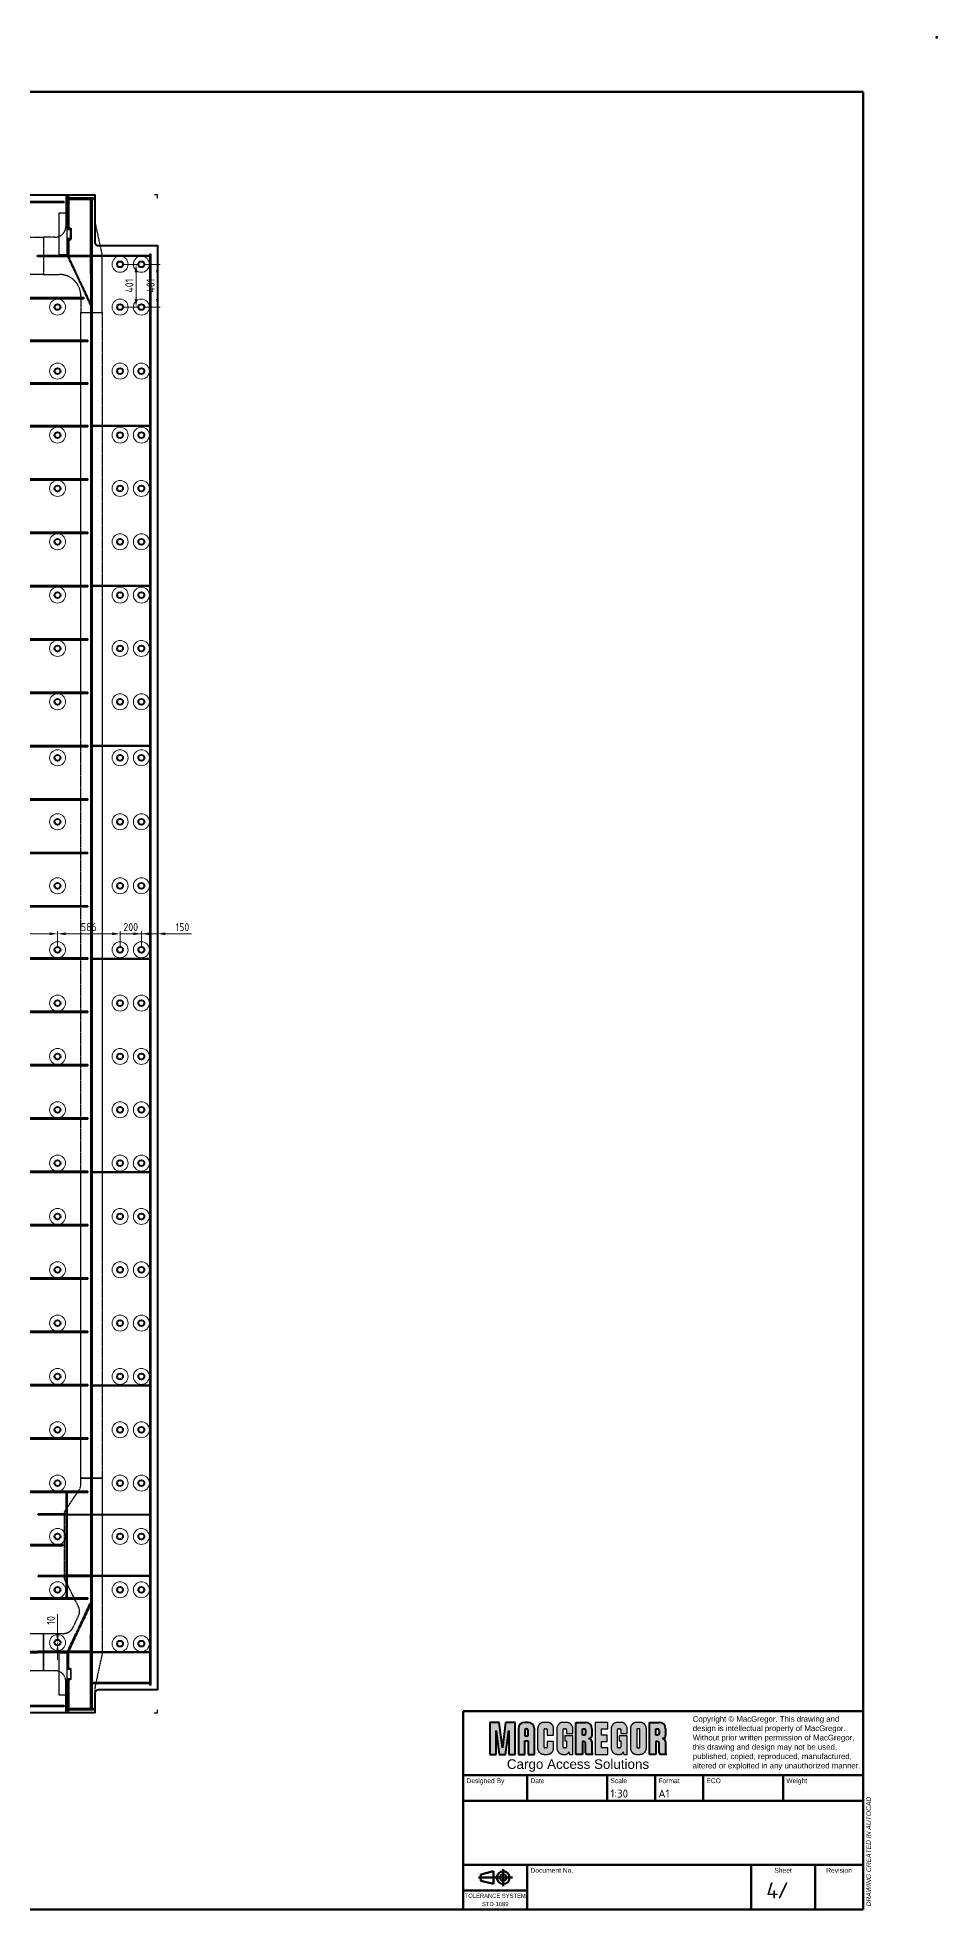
# Model space of a CAD drawing. Header units: millimetres. Extents: x 28536 to 76379, y -1004 to 16786.
# Drawn here: x 45272 to 53706, y -764 to 16786 of the extents above; entities that cross this region are included whole.
import ezdxf
from ezdxf.enums import TextEntityAlignment as Align

# ---------------------------------------------------------------- set-up
doc = ezdxf.new("R2010")
doc.units = ezdxf.units.MM
for name, pattern in [('AM_ISO02W050', [7.5, 6, -1.5]), ('AM_ISO08W050', [18, 12, -1.5, 3, -1.5]), ('AM_ISO09W050', [22.5, 12, -1.5, 3, -1.5, 3, -1.5])]:
    doc.linetypes.add(name, pattern=pattern)
for name, color, linetype, lineweight in [('AM_5', 3, 'Continuous', 25), ('AM_7', 4, 'AM_ISO08W050', 25), ('AM_8', 1, 'Continuous', 25), ('AM_BOR', 7, 'Continuous', 50), ('Mechanical-AM_0', 7, 'Continuous', 40), ('Mechanical-AM_11', 3, 'AM_ISO09W050', 25), ('Mechanical-AM_3', 6, 'AM_ISO02W050', 35), ('Mechanical-AM_7', 4, 'AM_ISO08W050', 25), ('Mechanical-AM_9', 253, 'Continuous', 0)]:
    doc.layers.add(name, color=color, linetype=linetype, lineweight=lineweight)
doc.styles.get("Standard").update_dxf_attribs({"font": 'ISOCP.SHX'})
doc.styles.add('TitleBlock', font='isocpeur.ttf')
doc.styles.add('TitleBlockHeadline', font='arial.ttf')
doc.dimstyles.new('AM_ISO', dxfattribs={"dimtxt": 3, "dimasz": 3, "dimexe": 1, "dimexo": 1, "dimgap": 1, "dimtad": 1, "dimdec": 0, "dimdsep": 46, "dimtxsty": 'Standard', "dimcen": 0, "dimclrd": 256, "dimclre": 256, "dimclrt": 2, "dimadec": 0, "dimazin": 2, "dimtp": 0.1, "dimtm": 0.1, "dimtfac": 0.71, "dimtdec": 0, "dimtmove": 0, "dimatfit": 3, "dimfxl": 1, "dimtzin": 0, "dimlwd": -1, "dimlwe": -1, "dimarcsym": 1})

# ---------------------------------------------------------------- blocks, each defined once
blk = doc.blocks.new('cover in closed box DN90xSCH40')
for points in [[(30, 51), (5, 51), (5, 45), (30, 45)], [(36, -48), (36, 48), (30, 48), (30, -48)], [(30, -45), (5, -45), (5, -51), (30, -51)]]:
    blk.add_lwpolyline(points, close=True)
for points in [[(5, 51), (2, 51), (5, 48)], [(30, 48), (30, 51), (33, 48)], [(5, -51), (5, -48), (2, -51)], [(30, -48), (30, -51), (33, -48)]]:
    blk.add_solid(points)
blk = doc.blocks.new('A1')
at = {"layer": 'AM_BOR', "color": 161}
for p, q in [((16, 576), (816, 576)), ((816, 576), (816, 8)), ((16, 8), (816, 8))]:
    blk.add_line(p, q, dxfattribs=at)
at = {"layer": 'AM_BOR'}
blk.add_point((839, 593), dxfattribs=at)
blk = doc.blocks.new('MacGregor_Center')
at = {"lineweight": 0}
blk.add_hatch(color=1, dxfattribs=at).paths.add_polyline_path([(-27.48, 7), (-31.68, 7), (-33.07, -4.2), (-34.47, 7), (-38.67, 7), (-38.67, -7), (-35.88, -7), (-35.88, 3.5), (-34.47, -7), (-31.68, -7), (-30.27, 3.5), (-30.27, -7), (-27.48, -7)])
h = blk.add_hatch(color=1, dxfattribs=at)
h.paths.add_polyline_path([(-19.08, 4.2, 0.414214), (-21.88, 7), (-23.28, 7, 0.414214), (-26.08, 4.2), (-26.08, -7), (-23.28, -7), (-23.28, -1.05), (-21.88, -1.05), (-21.88, -7), (-19.08, -7)])
h.paths.add_polyline_path([(-21.88, 3.5), (-21.88, 1.05), (-23.28, 1.05), (-23.28, 3.5, -1)], flags=16)
h = blk.add_hatch(color=1, dxfattribs=at)
h.paths.add_polyline_path([(6.12, 4.2, 0.414214), (3.32, 7), (-0.88, 7), (-0.88, -7), (1.93, -7), (1.93, -1.4), (2.62, -1.4, -0.414214), (3.32, -2.1), (3.32, -6.3, 0.199889), (3.67, -7), (6.48, -7, -0.25672), (6.12, -6.3), (6.12, -1.4, 0.359801), (4.66, 0.01, 0.470803), (6.12, 1.4)])
h.paths.add_polyline_path([(3.32, 3.5), (3.32, 2.1, -0.287423), (2.96, 1.4), (1.93, 1.4), (1.93, 4.2), (2.96, 4.2, -0.28174)], flags=16)
h = blk.add_hatch(color=1, dxfattribs=at)
h.paths.add_polyline_path([(38.32, 4.2, 0.414214), (35.52, 7), (31.32, 7), (31.32, -7), (34.12, -7), (34.12, -1.4), (34.82, -1.4, -0.414214), (35.52, -2.1), (35.52, -6.3, 0.199889), (35.87, -7), (38.67, -7, -0.25672), (38.32, -6.3), (38.32, -1.4, 0.359801), (36.86, 0.01, 0.470803), (38.32, 1.4)])
h.paths.add_polyline_path([(35.52, 3.5), (35.52, 2.1, -0.287423), (35.16, 1.4), (34.12, 1.4), (34.12, 4.2), (35.16, 4.2, -0.28174)], flags=16)
at = {"layer": 'AM_8'}
for points in [[(-17.68, -4.2, 0.414214), (-14.88, -7), (-13.47, -7, 0.414214), (-10.67, -4.2), (-10.67, -1.4), (-13.47, -1.4), (-13.47, -3.85, -0.414657), (-13.83, -4.2), (-14.53, -4.2, -0.414214), (-14.88, -3.85), (-14.88, 3.85, -0.415213), (-14.53, 4.2), (-13.83, 4.2, -0.415656), (-13.47, 3.85), (-13.47, 1.4), (-10.67, 1.4), (-10.67, 4.2, 0.414214), (-13.47, 7), (-14.88, 7, 0.414214), (-17.68, 4.2)], [(-6.12, -4.2, -0.414214), (-6.47, -3.85), (-6.47, 3.85, -0.415213), (-6.12, 4.2), (-5.43, 4.2, -0.415656), (-5.08, 3.85), (-5.08, 2.1), (-2.27, 2.1), (-2.27, 4.2, 0.414214), (-5.08, 7), (-6.47, 7, 0.414214), (-9.28, 4.2), (-9.28, -4.2, 0.414214), (-6.47, -7), (-5.43, -7, 0.351109), (-4.02, -5.95), (-3.68, -7), (-2.27, -7), (-2.27, 1.05), (-5.78, 1.05), (-5.78, -1.05), (-5.08, -1.05), (-5.08, -3.85, -0.414657), (-5.43, -4.2)], [(13.12, 7), (7.52, 7), (7.52, -7), (13.12, -7), (13.12, -4.2), (10.32, -4.2), (10.32, -1.4), (12.77, -1.4), (12.77, 1.4), (10.32, 1.4), (10.32, 4.2), (13.12, 4.2)], [(17.67, -4.2, -0.414214), (17.32, -3.85), (17.32, 3.85, -0.415213), (17.67, 4.2), (18.37, 4.2, -0.415656), (18.72, 3.85), (18.72, 2.1), (21.52, 2.1), (21.52, 4.2, 0.414214), (18.72, 7), (17.32, 7, 0.414214), (14.52, 4.2), (14.52, -4.2, 0.414214), (17.32, -7), (18.37, -7, 0.351109), (19.77, -5.95), (20.12, -7), (21.52, -7), (21.52, 1.05), (18.02, 1.05), (18.02, -1.05), (18.72, -1.05), (18.72, -3.85, -0.414657), (18.37, -4.2)]]:
    blk.add_hatch(color=1, dxfattribs=at).paths.add_polyline_path(points)
h = blk.add_hatch(color=1, dxfattribs=at)
h.paths.add_polyline_path([(29.92, 4.2, 0.414214), (27.12, 7), (25.72, 7, 0.414214), (22.92, 4.2), (22.92, -4.2, 0.414214), (25.72, -7), (27.12, -7, 0.414214), (29.92, -4.2)])
h.paths.add_polyline_path([(27.12, 3.85), (27.12, -3.85, -0.414658), (26.77, -4.2), (26.08, -4.2, -0.414214), (25.72, -3.85), (25.72, 3.85, -0.415213), (26.08, 4.2), (26.77, 4.2, -0.415656)], flags=16)
at = {"color": 1, "linetype": 'Continuous'}
for p, q in [((-34.47, 7), (-38.67, 7)), ((-38.67, 7), (-38.67, -7)), ((-35.88, -7), (-35.88, 3.5)), ((-35.88, 3.5), (-34.47, -7)), ((-33.07, -4.2), (-34.47, 7)), ((-31.68, 7), (-33.07, -4.2)), ((-27.48, 7), (-31.68, 7)), ((-31.68, -7), (-30.27, 3.5)), ((-30.27, 3.5), (-30.27, -7)), ((-27.48, -7), (-27.48, 7)), ((-26.08, 4.2), (-26.08, -7)), ((-21.88, 7), (-23.28, 7)), ((-23.28, 3.5), (-23.28, 1.05)), ((-23.28, 1.05), (-21.88, 1.05)), ((-21.88, 1.05), (-21.88, 3.5)), ((-19.08, -7), (-19.08, 4.2)), ((-0.88, -7), (-0.88, 7)), ((-0.88, 7), (3.32, 7)), ((1.93, 4.2), (2.96, 4.2)), ((1.93, 1.4), (1.93, 4.2)), ((2.96, 1.4), (1.93, 1.4)), ((3.32, 3.5), (3.32, 2.1)), ((6.12, 4.2), (6.12, 1.4)), ((31.32, -7), (31.32, 7)), ((31.32, 7), (35.52, 7)), ((34.12, 4.2), (35.16, 4.2)), ((34.12, 1.4), (34.12, 4.2)), ((35.16, 1.4), (34.12, 1.4)), ((35.52, 3.5), (35.52, 2.1)), ((38.32, 4.2), (38.32, 1.4)), ((-38.67, -7), (-35.88, -7)), ((-34.47, -7), (-31.68, -7)), ((-30.27, -7), (-27.48, -7)), ((-26.08, -7), (-23.28, -7)), ((-23.28, -7), (-23.28, -1.05)), ((-23.28, -1.05), (-21.88, -1.05)), ((-21.88, -1.05), (-21.88, -7)), ((-21.88, -7), (-19.08, -7)), ((1.93, -7), (-0.88, -7)), ((2.62, -1.4), (1.93, -1.4)), ((1.93, -1.4), (1.93, -7)), ((3.32, -6.3), (3.32, -2.1)), ((6.48, -7), (3.67, -7)), ((6.12, -1.4), (6.12, -6.3)), ((34.12, -7), (31.32, -7)), ((34.82, -1.4), (34.12, -1.4)), ((34.12, -1.4), (34.12, -7)), ((35.52, -6.3), (35.52, -2.1)), ((38.67, -7), (35.87, -7)), ((38.32, -1.4), (38.32, -6.3))]:
    blk.add_line(p, q, dxfattribs=at)
for centre, radius, start, end in [((-23.28, 4.2), 2.8, 90, 180), ((-22.58, 3.5), 0.7, 0, 180), ((-21.88, 4.2), 2.8, 0, 90), ((2.57, 3.56), 0.754, 355.77601, 58.71469), ((2.59, 2.04), 0.741, 300.68292, 4.82638), ((3.32, 4.2), 2.8, 0, 90), ((4.82, 1.31), 1.31, 265.93566, 4.06434), ((4.54, -1.58), 1.59, 6.54048, 83.45952), ((34.77, 3.56), 0.754, 355.77601, 58.71469), ((34.79, 2.04), 0.741, 300.68292, 4.82638), ((35.52, 4.2), 2.8, 0, 90), ((37.02, 1.31), 1.31, 265.93566, 4.06434), ((36.74, -1.58), 1.59, 6.54048, 83.45952), ((2.62, -2.1), 0.704, 0, 90), ((4.34, -6.23), 1.02, 183.95739, 229.17272), ((6.94, -6.33), 0.812, 177.76897, 235.36113), ((34.82, -2.1), 0.704, 360, 90), ((36.54, -6.23), 1.02, 183.95739, 229.17272), ((39.14, -6.33), 0.812, 177.76897, 235.36113)]:
    blk.add_arc(centre, radius, start, end, dxfattribs=at)
at = {"layer": 'AM_5', "color": 1}
for p, q in [((13.12, 7), (7.52, 7)), ((7.52, 7), (7.52, -7)), ((10.32, 1.4), (10.32, 4.2)), ((10.32, 4.2), (13.12, 4.2)), ((12.77, 1.4), (10.32, 1.4)), ((12.77, -1.4), (12.77, 1.4)), ((13.12, 4.2), (13.12, 7)), ((7.52, -7), (13.12, -7)), ((10.32, -4.2), (10.32, -1.4)), ((10.32, -1.4), (12.77, -1.4)), ((13.12, -4.2), (10.32, -4.2)), ((13.12, -7), (13.12, -4.2))]:
    blk.add_line(p, q, dxfattribs=at)
at = {"layer": 'AM_7', "color": 1}
for p, q in [((-17.68, 4.2), (-17.68, -4.2)), ((-13.47, 7), (-14.88, 7)), ((-14.88, -3.85), (-14.88, 3.85)), ((-14.53, 4.2), (-13.83, 4.2)), ((-13.47, 3.85), (-13.47, 1.4)), ((-13.47, 1.4), (-10.67, 1.4)), ((-10.67, 1.4), (-10.67, 4.2)), ((-9.28, 4.2), (-9.28, -4.2)), ((-5.08, 7), (-6.47, 7)), ((-6.47, -3.85), (-6.47, 3.85)), ((-6.12, 4.2), (-5.43, 4.2)), ((-2.27, 1.05), (-5.78, 1.05)), ((-5.78, 1.05), (-5.78, -1.05)), ((-5.08, 3.85), (-5.08, 2.1)), ((-5.08, 2.1), (-2.27, 2.1)), ((-2.27, 2.1), (-2.27, 4.2)), ((-2.27, -7), (-2.27, 1.05)), ((14.52, 4.2), (14.52, -4.2)), ((18.72, 7), (17.32, 7)), ((17.32, -3.85), (17.32, 3.85)), ((17.67, 4.2), (18.37, 4.2)), ((21.52, 1.05), (18.02, 1.05)), ((18.02, 1.05), (18.02, -1.05)), ((18.72, 3.85), (18.72, 2.1)), ((18.72, 2.1), (21.52, 2.1)), ((21.52, 2.1), (21.52, 4.2)), ((21.52, -7), (21.52, 1.05)), ((22.92, 4.2), (22.92, -4.2)), ((27.12, 7), (25.72, 7)), ((25.72, 3.85), (25.72, -3.85)), ((26.77, 4.2), (26.08, 4.2)), ((27.12, -3.85), (27.12, 3.85)), ((29.92, -4.2), (29.92, 4.2)), ((-14.88, -7), (-13.47, -7)), ((-13.83, -4.2), (-14.53, -4.2)), ((-10.67, -1.4), (-13.47, -1.4)), ((-13.47, -1.4), (-13.47, -3.85)), ((-10.67, -4.2), (-10.67, -1.4)), ((-6.47, -7), (-5.43, -7)), ((-5.43, -4.2), (-6.12, -4.2)), ((-5.78, -1.05), (-5.08, -1.05)), ((-5.08, -1.05), (-5.08, -3.85)), ((-4.02, -5.95), (-3.68, -7)), ((-3.68, -7), (-2.27, -7)), ((17.32, -7), (18.37, -7)), ((18.37, -4.2), (17.67, -4.2)), ((18.02, -1.05), (18.72, -1.05)), ((18.72, -1.05), (18.72, -3.85)), ((19.77, -5.95), (20.12, -7)), ((20.12, -7), (21.52, -7)), ((25.72, -7), (27.12, -7)), ((26.08, -4.2), (26.77, -4.2))]:
    blk.add_line(p, q, dxfattribs=at)
for centre, radius, start, end in [((-14.88, 4.2), 2.8, 90, 180), ((-14.53, 3.85), 0.349, 89.80463, 180), ((-13.83, 3.85), 0.351, 0.28212, 90), ((-13.47, 4.2), 2.8, 0, 90), ((-6.47, 4.2), 2.8, 90, 180), ((-6.13, 3.85), 0.349, 89.80463, 180), ((-5.43, 3.85), 0.351, 0.28212, 90), ((-5.08, 4.2), 2.8, 0, 90), ((17.32, 4.2), 2.8, 90, 180), ((17.67, 3.85), 0.349, 89.80463, 180), ((18.37, 3.85), 0.351, 0.28212, 90), ((18.72, 4.2), 2.8, 0, 90), ((25.72, 4.2), 2.8, 90, 180), ((26.08, 3.85), 0.35, 90, 179.80463), ((26.78, 3.85), 0.349, 0, 90.28212), ((27.12, 4.2), 2.8, 0, 90), ((-14.88, -4.2), 2.8, 180, 270), ((-14.53, -3.85), 0.35, 180, 270), ((-13.83, -3.85), 0.35, 269.91325, 0), ((-13.47, -4.2), 2.8, 270, 0), ((-6.47, -4.2), 2.8, 180, 270), ((-6.12, -3.85), 0.35, 180, 270), ((-5.43, -3.85), 0.35, 269.91325, 0), ((-5.38, -5.6), 1.4, 268.16617, 345.55279), ((17.32, -4.2), 2.8, 180, 270), ((17.67, -3.85), 0.35, 180, 270), ((18.37, -3.85), 0.35, 269.91325, 0), ((18.42, -5.6), 1.4, 268.16617, 345.55279), ((25.72, -4.2), 2.8, 180, 270), ((26.08, -3.85), 0.35, 180, 270), ((26.78, -3.85), 0.35, 269.91318, 0.00007), ((27.12, -4.2), 2.8, 270, 0)]:
    blk.add_arc(centre, radius, start, end, dxfattribs=at)
blk = doc.blocks.new('CAS_HEAD')
at = {"layer": 'AM_BOR', "color": 161}
for q in [(0, 62), (-125, 0)]:
    blk.add_line((-125, 62), q, dxfattribs=at)
at = {"layer": 'AM_BOR'}
for p, q in [((-125, 42), (0, 42)), ((-105, 42), (-105, 34)), ((-80, 42), (-80, 34)), ((-65, 42), (-65, 34)), ((-50, 42), (-50, 34)), ((-25, 42), (-25, 34)), ((-125, 34), (0, 34)), ((-125, 14), (0, 14)), ((-105, 0), (-105, 14)), ((-35, 14), (-35, 0)), ((-15, 14), (-15, 0)), ((-125, 6), (-105, 6))]:
    blk.add_line(p, q, dxfattribs=at)
at = {"layer": 'AM_BOR', "color": 3, "linetype": 'Continuous'}
for p, q in [((-115.5, 11.99), (-119.49, 11)), ((-115.5, 8.01), (-115.5, 11.99)), ((-112.51, 12.67), (-112.51, 7.34)), ((-120.21, 10), (-109.65, 10)), ((-119.49, 11), (-119.49, 9)), ((-119.49, 9), (-115.5, 8.01))]:
    blk.add_line(p, q, dxfattribs=at)
for radius in [1.99, 0.997]:
    blk.add_circle((-112.51, 10), radius, dxfattribs=at)
at = {"layer": 'Mechanical-AM_0', "xscale": 0.7142857142857143, "yscale": 0.7142857142857143, "zscale": 0.7142857142857143}
blk.add_blockref('MacGregor_Center', (-89.12, 53.5), dxfattribs=at)
at = {"layer": 'AM_BOR', "insert": (-53.24, 52), "char_height": 1.75, "attachment_point": 4, "style": 'TitleBlockHeadline'}
blk.add_mtext_dynamic_manual_height_columns('Copyright © MacGregor. This drawing and design is intellectual property of MacGregor. Without prior written permission of MacGregor, this drawing and design may not be used, published, copied, reproduced, manufactured, altered or exploited in any unauthorized manner.', width=52.701, gutter_width=10, heights=[0], dxfattribs=at)
at = {"layer": 'AM_BOR', "color": 161, "linetype": 'Continuous', "attachment_point": 5}
for s, width, insert, char_height, style in [('Cargo Access Solutions', 58.4583, (-89.12, 45), 3, 'TitleBlockHeadline'), ('/', 3.548, (-25, 6), 5, 'TitleBlock')]:
    blk.add_mtext_dynamic_manual_height_columns(s, width=width, gutter_width=17.5, heights=[0], dxfattribs=dict(at, insert=insert, char_height=char_height, style=style))
at = {"layer": 'AM_BOR', "linetype": 'Continuous', "char_height": 1.5, "style": 'TitleBlockHeadline'}
for s, width, insert, attachment_point in [('Designed By', 13.5258, (-124, 41), 1), ('Date', 7.6447, (-104, 41), 1), ('Scale', 9.562, (-79, 41), 1), ('Format', 8.884, (-64, 41), 1), ('ECO', 8.884, (-49, 41), 1), ('Weight', 8.884, (-24, 41), 1), ('Document No.', 17.2722, (-104, 13), 1), ('Sheet', 6.5296, (-25, 13), 2), ('Revision', 6.5296, (-7.5, 13), 2)]:
    blk.add_mtext_dynamic_manual_height_columns(s, width=width, gutter_width=17.5, heights=[0], dxfattribs=dict(at, insert=insert, attachment_point=attachment_point))
at = {"layer": 'AM_BOR', "linetype": 'Continuous', "insert": (1, 1), "char_height": 1.5, "attachment_point": 1, "rotation": 90, "style": 'TitleBlockHeadline'}
blk.add_mtext_dynamic_manual_height_columns('{\\fArial|b0|i1|c0|p34;DRAWING CREATED IN AUTOCAD}', width=40.1572, gutter_width=17.5, heights=[0], dxfattribs=at)
at = {"layer": 'AM_BOR', "linetype": 'Continuous', "insert": (-115, 3), "char_height": 1.3, "attachment_point": 5, "line_spacing_factor": 1.2, "style": 'TitleBlockHeadline'}
blk.add_mtext_dynamic_manual_height_columns('TOLERANCE SYSTEM^JSTD-1089', width=19.5515, gutter_width=17.5, heights=[5.65], dxfattribs=at)
at = {"layer": 'AM_BOR', "color": 2, "style": 'TitleBlock', "flags": 2}
for tag, p in [('ARAS_DOCDRAWNBY', (-124, 35)), ('ARAS_DOCDATE', (-104, 35)), ('ARAS_ECONUMBER', (-49, 35)), ('ARAS_PARTWEIGHT', (-24, 35))]:
    blk.add_attdef(tag, p, '', height=2.5, dxfattribs=at)
at = {"layer": 'AM_BOR', "color": 2, "style": 'TitleBlock'}
for tag, p in [('GEN-TITLE-SCA{5.42}', (-79, 35)), ('GEN-TITLE-SIZ{22.6}', (-64, 35))]:
    blk.add_attdef(tag, p, '', height=2.5, dxfattribs=at)
at = {"layer": 'AM_BOR', "color": 161, "style": 'TitleBlock', "flags": 2}
for tag, height, p in [('ARAS_DOCNAME', 4, (-62.5, 29)), ('ARAS_DOCREVISION', 5, (-7.5, 6))]:
    blk.add_attdef(tag, text='', height=height, dxfattribs=at).set_placement(p, align=Align.MIDDLE_CENTER)
for tag, p in [('ARAS_DOCID', (-104, 6)), ('ARAS_DOCTOTALSHEETNO', (-23.5, 6))]:
    blk.add_attdef(tag, text='', height=5, dxfattribs=at).set_placement(p, align=Align.MIDDLE_LEFT)
at = {"layer": 'AM_BOR', "color": 2, "lineweight": 30, "flags": 104}
blk.add_attdef('ARAS_DOCDESCRIPTION', text='', height=3.5, dxfattribs=at).set_placement((-62.5, 20), align=Align.MIDDLE_CENTER)
at = {"layer": 'Mechanical-AM_0', "color": 161, "style": 'TitleBlock'}
blk.add_attdef('ARAS_DOCSHEETNO', text='', height=5, dxfattribs=at).set_placement((-26.5, 6), align=Align.MIDDLE_RIGHT)
blk = doc.blocks.new('*D537')
at = {"layer": 'Defpoints', "color": 0, "transparency": 16777216}
for p in [(45460, 8383), (44760, 8233), (45460, 8233)]:
    blk.add_point(p, dxfattribs=at)
at = {"layer": 'Mechanical-AM_9', "transparency": 16777216}
for p, q in [((44760, 8258), (44760, 8408)), ((44835, 8383), (45385, 8383)), ((45460, 8258), (45460, 8408))]:
    blk.add_line(p, q, dxfattribs=at)
for points in [[(44835, 8396), (44835, 8371), (44760, 8383)], [(45385, 8396), (45385, 8371), (45460, 8383)]]:
    blk.add_solid(points, dxfattribs=at)
at = {"layer": 'Mechanical-AM_9', "color": 2, "transparency": 16777216, "insert": (45110, 8446), "char_height": 75, "attachment_point": 5}
blk.add_mtext('700', dxfattribs=at)
blk = doc.blocks.new('*D538')
at = {"layer": 'Defpoints', "color": 0, "transparency": 16777216}
for p in [(46047, 8383), (45460, 8233), (46047, 8233)]:
    blk.add_point(p, dxfattribs=at)
at = {"layer": 'Mechanical-AM_9', "transparency": 16777216}
for p, q in [((45460, 8258), (45460, 8408)), ((45535, 8383), (45972, 8383)), ((46047, 8258), (46047, 8408))]:
    blk.add_line(p, q, dxfattribs=at)
for points in [[(45535, 8396), (45535, 8371), (45460, 8383)], [(45972, 8396), (45972, 8371), (46047, 8383)]]:
    blk.add_solid(points, dxfattribs=at)
at = {"layer": 'Mechanical-AM_9', "color": 2, "transparency": 16777216, "insert": (45754, 8446), "char_height": 75, "attachment_point": 5}
blk.add_mtext('586', dxfattribs=at)
blk = doc.blocks.new('*D539')
at = {"layer": 'Defpoints', "color": 0, "transparency": 16777216}
for p in [(46247, 8383), (46047, 8233), (46247, 8233)]:
    blk.add_point(p, dxfattribs=at)
at = {"layer": 'Mechanical-AM_9', "transparency": 16777216}
for p, q in [((45972, 8383), (45897, 8383)), ((46047, 8258), (46047, 8408)), ((46047, 8383), (46247, 8383)), ((46247, 8258), (46247, 8408)), ((46322, 8383), (46397, 8383))]:
    blk.add_line(p, q, dxfattribs=at)
for points in [[(45972, 8396), (45972, 8371), (46047, 8383)], [(46322, 8396), (46322, 8371), (46247, 8383)]]:
    blk.add_solid(points, dxfattribs=at)
at = {"layer": 'Mechanical-AM_9', "color": 2, "transparency": 16777216, "insert": (46147, 8446), "char_height": 75, "attachment_point": 5}
blk.add_mtext('200', dxfattribs=at)
blk = doc.blocks.new('*D540')
at = {"layer": 'Defpoints', "color": 0, "transparency": 16777216}
for p in [(46397, 8383), (46247, 8233), (46397, 8233)]:
    blk.add_point(p, dxfattribs=at)
at = {"layer": 'Mechanical-AM_9', "transparency": 16777216}
for p, q in [((46172, 8383), (46097, 8383)), ((46247, 8258), (46247, 8408)), ((46247, 8383), (46397, 8383)), ((46397, 8258), (46397, 8408)), ((46472, 8383), (46717, 8383))]:
    blk.add_line(p, q, dxfattribs=at)
for points in [[(46172, 8396), (46172, 8371), (46247, 8383)], [(46472, 8396), (46472, 8371), (46397, 8383)]]:
    blk.add_solid(points, dxfattribs=at)
at = {"layer": 'Mechanical-AM_9', "color": 2, "transparency": 16777216, "insert": (46632, 8446), "char_height": 75, "attachment_point": 5}
blk.add_mtext('150', dxfattribs=at)
blk = doc.blocks.new('*D570')
at = {"layer": 'Defpoints', "color": 0, "transparency": 16777216}
for p in [(46247, 14659), (46397, 14659), (46247, 14258)]:
    blk.add_point(p, dxfattribs=at)
at = {"layer": 'Mechanical-AM_9', "transparency": 16777216}
for p, q in [((46272, 14659), (46422, 14659)), ((46397, 14333), (46397, 14584)), ((46272, 14258), (46422, 14258))]:
    blk.add_line(p, q, dxfattribs=at)
for points in [[(46384, 14584), (46409, 14584), (46397, 14659)], [(46384, 14333), (46409, 14333), (46397, 14258)]]:
    blk.add_solid(points, dxfattribs=at)
at = {"layer": 'Mechanical-AM_9', "color": 2, "transparency": 16777216, "insert": (46334, 14459), "char_height": 75, "attachment_point": 5, "rotation": 90}
blk.add_mtext('401', dxfattribs=at)
blk = doc.blocks.new('*D571')
at = {"layer": 'Defpoints', "color": 0, "transparency": 16777216}
for p in [(46047, 14659), (46197, 14659), (46047, 14258)]:
    blk.add_point(p, dxfattribs=at)
at = {"layer": 'Mechanical-AM_9', "transparency": 16777216}
for p, q in [((46072, 14659), (46222, 14659)), ((46197, 14333), (46197, 14584)), ((46072, 14258), (46222, 14258))]:
    blk.add_line(p, q, dxfattribs=at)
for points in [[(46184, 14584), (46209, 14584), (46197, 14659)], [(46184, 14333), (46209, 14333), (46197, 14258)]]:
    blk.add_solid(points, dxfattribs=at)
at = {"layer": 'Mechanical-AM_9', "color": 2, "transparency": 16777216, "insert": (46134, 14459), "char_height": 75, "attachment_point": 5, "rotation": 90}
blk.add_mtext('401', dxfattribs=at)
blk = doc.blocks.new('*D575')
at = {"layer": 'Defpoints', "color": 0, "transparency": 16777216}
for p in [(45460, 1738), (45460, 1738), (45460, 1728)]:
    blk.add_point(p, dxfattribs=at)
at = {"layer": 'Mechanical-AM_9', "transparency": 16777216}
for p, q in [((45460, 1813), (45460, 2006)), ((45460, 1728), (45460, 1738)), ((45460, 1653), (45460, 1578))]:
    blk.add_line(p, q, dxfattribs=at)
for points in [[(45448, 1813), (45473, 1813), (45460, 1738)], [(45448, 1653), (45473, 1653), (45460, 1728)]]:
    blk.add_solid(points, dxfattribs=at)
at = {"layer": 'Mechanical-AM_9', "color": 2, "transparency": 16777216, "insert": (45398, 1947), "char_height": 75, "attachment_point": 5, "rotation": 90}
blk.add_mtext('10', dxfattribs=at)
blk = doc.blocks.new('PNL_01_1_2', base_point=(33626.6, 1079.4))
at = {"color": 4}
for centre in [(46046.6, 14659.4), (46246.6, 14659.4), (46046.6, 14258.5), (46246.6, 14258.5)]:
    blk.add_circle(centre, 27.5, dxfattribs=at)
for centre in [(45460.5, 14258.5), (45460.5, 13658.5), (46046.6, 13658.5), (46246.6, 13658.5), (45460.5, 13058.5), (46046.6, 13058.5), (46246.6, 13058.5), (45460.5, 12558.5), (46046.6, 12558.5), (46246.6, 12558.5), (45460.5, 12058.5), (46046.6, 12058.5), (46246.6, 12058.5), (45460.5, 11558.5), (46046.6, 11558.5), (46246.6, 11558.5), (45460.5, 11058.5), (46046.6, 11058.5), (46246.6, 11058.5), (45460.5, 10558.5), (46046.6, 10558.5), (46246.6, 10558.5), (45460.5, 10033.5), (46046.6, 10033.5), (46246.6, 10033.5), (45460.5, 9433.5), (46046.6, 9433.5), (46246.6, 9433.5), (45460.5, 8833.5), (46046.6, 8833.5), (46246.6, 8833.5), (45460.5, 8233.5), (46046.6, 8233.5), (46246.6, 8233.5), (45460.5, 7733.5), (46046.6, 7733.5), (46246.6, 7733.5), (45460.5, 7233.5), (46046.6, 7233.5), (46246.6, 7233.5), (45460.5, 6733.5), (46046.6, 6733.5), (46246.6, 6733.5), (45460.5, 6233.5), (46046.6, 6233.5), (46246.6, 6233.5), (45460.5, 5733.5), (46046.6, 5733.5), (46246.6, 5733.5), (45460.5, 5233.5), (46046.6, 5233.5), (46246.6, 5233.5), (45460.5, 4733.5), (46046.6, 4733.5), (46246.6, 4733.5), (45460.5, 4233.5), (46046.6, 4233.5), (46246.6, 4233.5), (45460.5, 3733.5), (46046.6, 3733.5), (46246.6, 3733.5), (45460.5, 3233.5), (46046.6, 3233.5), (46246.6, 3233.5), (45460.5, 2733.5), (46046.6, 2733.5), (46246.6, 2733.5), (45460.5, 2233.5), (46046.6, 2233.5), (46246.6, 2233.5), (45460.5, 1738.5), (46046.6, 1728.5), (46246.6, 1728.5)]:
    blk.add_circle(centre, 27.5)
at = {"layer": 'Mechanical-AM_9'}
for centre in [(46046.6, 14659.4), (46246.6, 14659.4), (45460.5, 14258.5), (46046.6, 14258.5), (46246.6, 14258.5), (45460.5, 13658.5), (46046.6, 13658.5), (46246.6, 13658.5), (45460.5, 13058.5), (46046.6, 13058.5), (46246.6, 13058.5), (45460.5, 12558.5), (46046.6, 12558.5), (46246.6, 12558.5), (45460.5, 12058.5), (46046.6, 12058.5), (46246.6, 12058.5), (45460.5, 11558.5), (46046.6, 11558.5), (46246.6, 11558.5), (45460.5, 11058.5), (46046.6, 11058.5), (46246.6, 11058.5), (45460.5, 10558.5), (46046.6, 10558.5), (46246.6, 10558.5), (45460.5, 10033.5), (46046.6, 10033.5), (46246.6, 10033.5), (45460.5, 9433.5), (46046.6, 9433.5), (46246.6, 9433.5), (45460.5, 8833.5), (46046.6, 8833.5), (46246.6, 8833.5), (45460.5, 8233.5), (46046.6, 8233.5), (46246.6, 8233.5), (45460.5, 7733.5), (46046.6, 7733.5), (46246.6, 7733.5), (45460.5, 7233.5), (46046.6, 7233.5), (46246.6, 7233.5), (45460.5, 6733.5), (46046.6, 6733.5), (46246.6, 6733.5), (45460.5, 6233.5), (46046.6, 6233.5), (46246.6, 6233.5), (45460.5, 5733.5), (46046.6, 5733.5), (46246.6, 5733.5), (45460.5, 5233.5), (46046.6, 5233.5), (46246.6, 5233.5), (45460.5, 4733.5), (46046.6, 4733.5), (46246.6, 4733.5), (45460.5, 4233.5), (46046.6, 4233.5), (46246.6, 4233.5), (45460.5, 3733.5), (46046.6, 3733.5), (46246.6, 3733.5), (45460.5, 3233.5), (46046.6, 3233.5), (46246.6, 3233.5), (45460.5, 2733.5), (46046.6, 2733.5), (46246.6, 2733.5), (45460.5, 2233.5), (46046.6, 2233.5), (46246.6, 2233.5), (45460.5, 1738.5), (46046.6, 1728.5), (46246.6, 1728.5)]:
    blk.add_circle(centre, 75, dxfattribs=at)
for p1, p2, distance, picture, middle in [((46046.6, 14258.5), (46046.6, 14659.4), -150, '*D571', (46134.1, 14458.9)), ((46246.6, 14258.5), (46246.6, 14659.4), -150, '*D570', (46334.1, 14458.9)), ((44760.5, 8233.5), (45460.5, 8233.5), 150, '*D537', (45110.5, 8446)), ((45460.5, 8233.5), (46046.6, 8233.5), 150, '*D538', (45753.5, 8446)), ((46046.6, 8233.5), (46246.6, 8233.5), 150, '*D539', (46146.6, 8446)), ((46246.6, 8233.5), (46396.6, 8233.5), 150, '*D540', (46631.6, 8446)), ((45460.5, 1728.5), (45460.5, 1738.5), 0, '*D575', (45398, 1947.3))]:
    dim = blk.add_aligned_dim(p1=p1, p2=p2, distance=distance, dimstyle='AM_ISO', override={"dimscale": 25}, dxfattribs=at)
    dim.commit()
    dim.dimension.update_dxf_attribs({"geometry": picture, "text_midpoint": middle})

msp = doc.modelspace()

# ---------------------------------------------------------------- linework, layer by layer
for points in [[(45477.1, 15141.9), (45548.1, 15141.9), (45548.1, 14746.9), (45477.1, 14746.9)], [(45477.1, 1641.9), (45548.1, 1641.9), (45548.1, 1246.9), (45477.1, 1246.9)]]:
    msp.add_lwpolyline(points, close=True)
at = {"layer": 'Mechanical-AM_0'}
msp.add_lwpolyline([(34161.6, 15309.4), (45811.6, 15309.4), (45811.6, 14864.4, 0.4142136), (45841.6, 14834.4), (46396.6, 14834.4), (46396.6, 1294.4), (45841.6, 1294.4, 0.4142136), (45811.6, 1264.4), (45811.6, 1079.4), (34161.6, 1079.4), (34161.6, 1264.4, 0.4142136), (34131.6, 1294.4), (33626.6, 1294.4), (33626.6, 14834.4), (34131.6, 14834.4, 0.4142136), (34161.6, 14864.4)], format="xyb", close=True, dxfattribs=at)
at = {"layer": 'Mechanical-AM_0', "linetype": 'AM_ISO02W050'}
for points in [[(45553.1, 14995.4), (45553.1, 15294.4), (45563.1, 15294.4), (45563.1, 14995.4)], [(45796.6, 15279.4), (45563.1, 15279.4), (45563.1, 15269.4), (45796.6, 15269.4)], [(45781.6, 14569.4), (45771.6, 14569.4), (45771.6, 15269.4), (45781.6, 15269.4)], [(45563.1, 14893.4), (45563.1, 14741.9), (45553.1, 14741.9), (45553.1, 14893.4)], [(45771.6, 14731.9), (45271.6, 14731.9), (45271.6, 14741.9), (45771.6, 14741.9)], [(45557.6, 14729.3), (45770.1, 14276.7), (45775.6, 14279.3), (45563.1, 14731.9)], [(45775.6, 14569.4), (45781.6, 14569.4), (45781.6, 1819.4), (45775.6, 1819.4)], [(45781.6, 14741.9), (46326.6, 14741.9), (46326.6, 14735.9), (45781.6, 14735.9)], [(45781.6, 13146.9), (46326.6, 13146.9), (46326.6, 13140.9), (45781.6, 13140.9)], [(45781.6, 11646.9), (46326.6, 11646.9), (46326.6, 11640.9), (45781.6, 11640.9)], [(45781.6, 10146.9), (46326.6, 10146.9), (46326.6, 10140.9), (45781.6, 10140.9)], [(45781.6, 8152.9), (46326.6, 8152.9), (46326.6, 8146.9), (45781.6, 8146.9)], [(45781.6, 6152.9), (46326.6, 6152.9), (46326.6, 6146.9), (45781.6, 6146.9)], [(45781.6, 4152.9), (46326.6, 4152.9), (46326.6, 4146.9), (45781.6, 4146.9)], [(45540.1, 2156.9), (45550.1, 2156.9), (45550.1, 3146.9), (45540.1, 3146.9)], [(45280.1, 2944.9), (45540.1, 2944.9), (45540.1, 2934.9), (45280.1, 2934.9)], [(45550.1, 2934.9), (45550.1, 2940.9), (45775.6, 2940.9), (45775.6, 2934.9)], [(45781.6, 2940.9), (46326.6, 2940.9), (46326.6, 2934.9), (45781.6, 2934.9)], [(45280.1, 2368.9), (45540.1, 2368.9), (45540.1, 2358.9), (45280.1, 2358.9)], [(45550.1, 2368.9), (45550.1, 2362.9), (45775.6, 2362.9), (45775.6, 2368.9)], [(45781.6, 2368.9), (46326.6, 2368.9), (46326.6, 2362.9), (45781.6, 2362.9)], [(45557.6, 1659.4), (45770.1, 2112), (45775.6, 2109.5), (45563.1, 1656.9)], [(45781.6, 1119.4), (45771.6, 1119.4), (45771.6, 1819.4), (45781.6, 1819.4)], [(41207.6, 1646.9), (45271.6, 1646.9), (45271.6, 1652.9), (41207.6, 1652.9)], [(45271.6, 1656.9), (45771.6, 1656.9), (45771.6, 1646.9), (45271.6, 1646.9)], [(45553.1, 1495.4), (45563.1, 1495.4), (45563.1, 1646.9), (45553.1, 1646.9)], [(45781.6, 1652.9), (46326.6, 1652.9), (46326.6, 1646.9), (45781.6, 1646.9)], [(45563.1, 1094.4), (45553.1, 1094.4), (45553.1, 1393.4), (45563.1, 1393.4)], [(45563.1, 1119.4), (45796.6, 1119.4), (45796.6, 1109.4), (45563.1, 1109.4)]]:
    msp.add_lwpolyline(points, close=True, dxfattribs=at)
at = {"layer": 'Mechanical-AM_11', "color": 3}
for points in [[(45538.1, 15309.4), (45538.1, 15013.9, -0.4142136), (45438.1, 14913.9), (45329.1, 14913.9), (45329.1, 14563.9), (45478.6, 14563.9, -0.4142136), (45678.6, 14363.9), (45678.6, 14208.9), (45878.6, 14208.9), (45878.6, 14756.9), (45813.9, 15053.5, -0.0537484), (45811.6, 15074.8), (45811.6, 15309.4)], [(45656.1, 2076.2), (45525.1, 2338.9), (45525.1, 2964.9), (45661.5, 3167.1, 0.149477), (45678.6, 3223), (45678.6, 3279.1), (45878.6, 3279.1), (45878.6, 1631.9), (45813.9, 1335.3, 0.0537484), (45811.6, 1314), (45811.6, 1079.4), (45538.1, 1079.4), (45538.1, 1374.9, 0.4142136), (45438.1, 1474.9), (45329.1, 1474.9), (45329.1, 1824.9), (45516.6, 1824.9, 0.2907603), (45607.1, 1882.4), (45657.1, 1989, 0.2293029)]]:
    msp.add_lwpolyline(points, format="xyb", close=True, dxfattribs=at)
for points in [[(40591.6, 14563.9), (34644.1, 14563.9), (34644.1, 14913.9), (40591.6, 14913.9), (40761.6, 14968.9), (40761.6, 14968.9), (40761.6, 14968.9), (40761.6, 14968.9), (42870.5, 14968.9), (42870.5, 14968.9), (43040.5, 14913.9), (45329.1, 14913.9), (45329.1, 14563.9), (43040.5, 14563.9), (42870.5, 14618.9), (42870.5, 14618.9), (42870.5, 14618.9), (40761.6, 14618.9), (40761.6, 14618.9), (40761.6, 14618.9)], [(45878.6, 3279.1), (45678.6, 3279.1), (45678.6, 14208.9), (45878.6, 14208.9)], [(41357.6, 1474.9), (41297.6, 1454.4), (40017.6, 1454.4), (39957.6, 1474.9), (34644.1, 1474.9), (34644.1, 1824.9), (39957.6, 1824.9), (40017.6, 1804.4), (41297.6, 1804.4), (41357.6, 1824.9), (45329.1, 1824.9), (45329.1, 1474.9)]]:
    msp.add_lwpolyline(points, close=True, dxfattribs=at)
at = {"layer": 'Mechanical-AM_3', "color": 30, "linetype": 'AM_ISO02W050'}
for points in [[(45523.1, 15249.4), (34450.1, 15249.4), (34450.1, 15239.4), (45523.1, 15239.4)], [(46336.6, 1339.4), (46326.6, 1339.4), (46326.6, 14756.9), (46336.6, 14756.9)], [(45707.2, 14346.9), (34265.9, 14346.9), (34265.9, 14336.9), (45707.2, 14336.9)], [(45745.6, 13946.9), (34227.6, 13946.9), (34227.6, 13936.9), (45745.6, 13936.9)], [(45745.6, 13546.9), (34227.6, 13546.9), (34227.6, 13536.9), (45745.6, 13536.9)], [(45745.6, 13146.9), (34227.6, 13146.9), (34227.6, 13136.9), (45745.6, 13136.9)], [(45745.6, 12646.9), (34227.6, 12646.9), (34227.6, 12636.9), (45745.6, 12636.9)], [(45745.6, 12146.9), (34227.6, 12146.9), (34227.6, 12136.9), (45745.6, 12136.9)], [(45745.6, 11646.9), (34227.6, 11646.9), (34227.6, 11636.9), (45745.6, 11636.9)], [(45745.6, 11146.9), (34227.6, 11146.9), (34227.6, 11136.9), (45745.6, 11136.9)], [(45745.6, 10646.9), (34227.6, 10646.9), (34227.6, 10636.9), (45745.6, 10636.9)], [(45745.6, 10146.9), (34227.6, 10146.9), (34227.6, 10136.9), (45745.6, 10136.9)], [(45745.6, 9646.9), (34227.6, 9646.9), (34227.6, 9636.9), (45745.6, 9636.9)], [(45745.6, 9146.9), (34227.6, 9146.9), (34227.6, 9136.9), (45745.6, 9136.9)], [(45745.6, 8646.4), (34227.6, 8646.4), (34227.6, 8636.4), (45745.6, 8636.4)], [(45745.6, 8156.4), (34227.6, 8156.4), (34227.6, 8146.4), (45745.6, 8146.4)], [(45745.6, 7656.9), (34227.6, 7656.9), (34227.6, 7646.9), (45745.6, 7646.9)], [(45745.6, 7156.9), (34227.6, 7156.9), (34227.6, 7146.9), (45745.6, 7146.9)], [(45745.6, 6656.9), (34227.6, 6656.9), (34227.6, 6646.9), (45745.6, 6646.9)], [(45745.6, 6156.9), (34227.6, 6156.9), (34227.6, 6146.9), (45745.6, 6146.9)], [(45745.6, 5656.9), (34227.6, 5656.9), (34227.6, 5646.9), (45745.6, 5646.9)], [(45745.6, 5156.9), (34227.6, 5156.9), (34227.6, 5146.9), (45745.6, 5146.9)], [(45745.6, 4656.9), (34227.6, 4656.9), (34227.6, 4646.9), (45745.6, 4646.9)], [(43472.6, 4156.9), (45745.6, 4156.9), (45745.6, 4146.9), (43472.6, 4146.9)], [(45745.6, 3656.9), (34227.6, 3656.9), (34227.6, 3646.9), (45745.6, 3646.9)], [(45745.6, 3156.9), (34227.6, 3156.9), (34227.6, 3146.9), (45745.6, 3146.9)], [(45510.1, 2656.9), (34463.1, 2656.9), (34463.1, 2646.9), (45510.1, 2646.9)], [(45745.6, 2156.9), (34227.6, 2156.9), (34227.6, 2146.9), (45745.6, 2146.9)], [(34450.1, 1149.4), (45523.1, 1149.4), (45523.1, 1139.4), (34450.1, 1139.4)]]:
    msp.add_lwpolyline(points, close=True, dxfattribs=at)
at = {"layer": 'Mechanical-AM_3', "color": 6, "linetype": 'AM_ISO02W050'}
msp.add_lwpolyline([(45781.6, 1364.4), (46326.6, 1364.4), (46326.6, 1354.4), (45781.6, 1354.4)], close=True, dxfattribs=at)
at = {"layer": 'Mechanical-AM_7'}
for points in [[(46396.6, 15280.8), (46396.6, 15309.4), (46368.6, 15309.4)], [(46368, 1079.4), (46396.6, 1079.4), (46396.6, 1107.4)]]:
    msp.add_lwpolyline(points, dxfattribs=at)

# ---------------------------------------------------------------- block references
at = {"lineweight": 0, "xscale": 30, "yscale": 30, "zscale": 30}
msp.add_blockref('A1', (28536.2, -1003.9), dxfattribs=at)
msp.add_blockref('cover in closed box DN90xSCH40', (45553.1, 1444.4))
at = {"lineweight": 0}
ref = msp.add_blockref('CAS_HEAD', (53016.2, -763.9), dxfattribs=dict(at, xscale=30, yscale=30, zscale=30))
ref.add_attrib('GEN-TITLE-SCA{5.42}', '1:30', (50646.2, 286.1), dxfattribs={"layer": 'AM_BOR', "color": 2, "height": 75, "style": 'TitleBlock'})
ref.add_attrib('GEN-TITLE-SIZ{22.6}', 'A1', (51096.2, 286.1), dxfattribs={"layer": 'AM_BOR', "color": 2, "height": 75, "style": 'TitleBlock'})
ref.add_attrib('ARAS_DOCSHEETNO', '4', dxfattribs={"layer": 'Mechanical-AM_0', "color": 161, "height": 150, "style": 'TitleBlock'}).set_placement((52221.2, -583.9), align=Align.MIDDLE_RIGHT)
at = {"layer": 'Mechanical-AM_0'}
msp.add_blockref('PNL_01_1_2', (33626.6, 1079.4), dxfattribs=at)
at = {"layer": 'Mechanical-AM_0', "linetype": 'AM_ISO02W050'}
msp.add_blockref('cover in closed box DN90xSCH40', (45553.1, 14944.4), dxfattribs=at)

doc.saveas('drawing.dxf')
